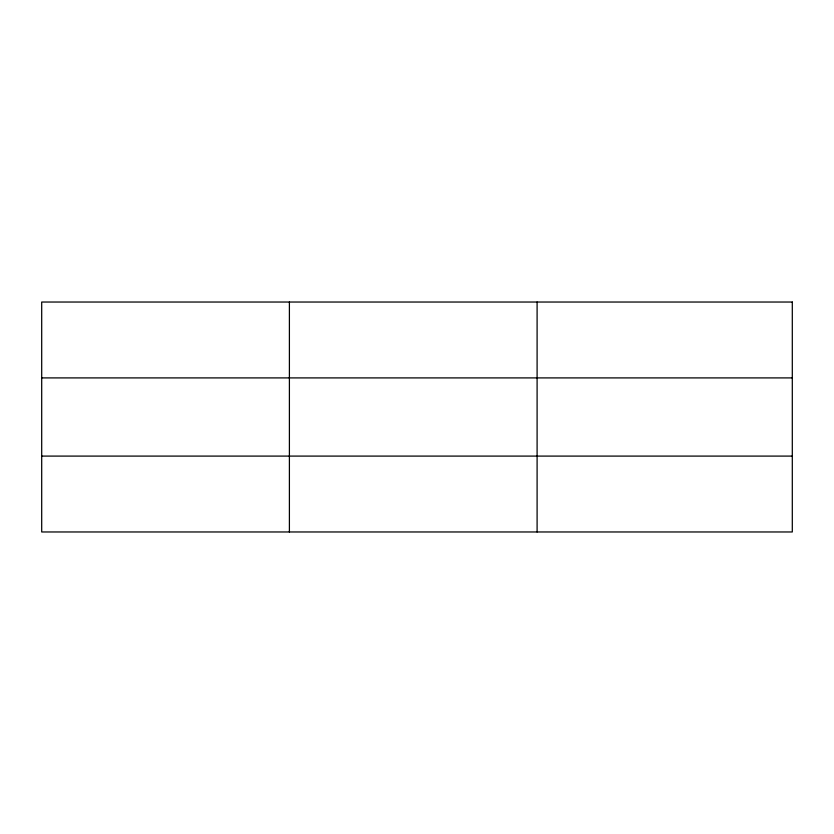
<?xml version="1.0" encoding="UTF-8"?>
<svg xmlns="http://www.w3.org/2000/svg" width="834" height="834" viewBox="0 0 834 834"><rect width="100%" height="100%" fill="white"/><g stroke="black" fill="none" stroke-linecap="round" stroke-linejoin="round"><path stroke-width="1.25" d="M289.398 302.033L289.398 531.967M537.096 302.033L537.096 531.967M41.7 377.906L792.3 377.906M41.7 456.094L792.3 456.094M792.3 302.033L792.3 531.967L41.7 531.967L41.7 302.033L792.3 302.033"/></g></svg>
